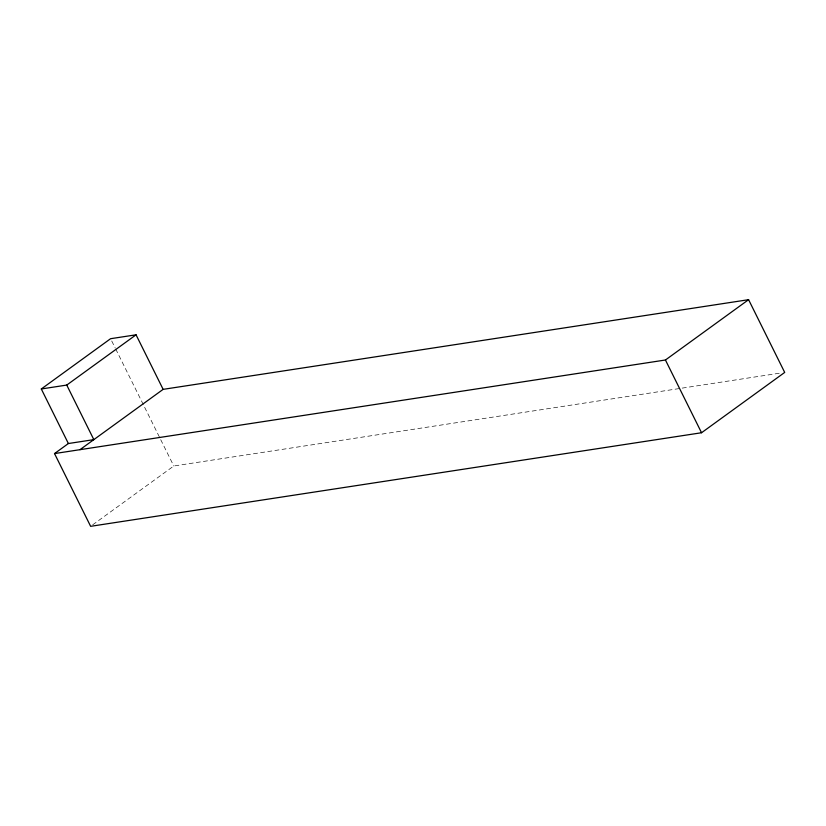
<?xml version="1.0" encoding="UTF-8"?>
<svg xmlns="http://www.w3.org/2000/svg" width="826" height="826" viewBox="0 0 826 826"><rect width="100%" height="100%" fill="white"/><g stroke="black" fill="none" stroke-linecap="round" stroke-linejoin="round"><path stroke-width="0.62" stroke-dasharray="4.13 3.1" d="M92.708 524.809L173.78 465.998L780.869 373.001M111.737 341.004L115.155 347.88M115.723 349.026L173.78 465.998"/><path stroke-width="1.24" d="M41.3 388.974L110.591 338.701L136.053 334.809L163.135 389.356L748.593 299.683L784.7 372.423L701.542 432.741L90.633 526.317L54.526 453.577L68.382 443.531L93.834 439.628L66.751 385.071L41.3 388.974L68.382 443.531M66.751 385.071L136.053 334.809M79.977 449.685L163.135 389.356M54.526 453.577L665.436 360.002L748.593 299.683M665.436 360.002L701.542 432.741"/></g></svg>
